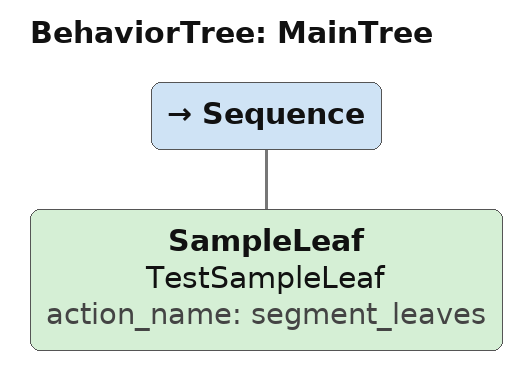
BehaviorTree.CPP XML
<root BTCPP_format="4" schema_location="schemas/amiga_btcpp.xsd">
    <Mission>Test the SampleLeaf action</Mission>
    <BehaviorTree ID="MainTree">
        <Sequence>
            <SampleLeaf name="TestSampleLeaf" action_name="segment_leaves"/>
        </Sequence>
    </BehaviorTree>
</root>
